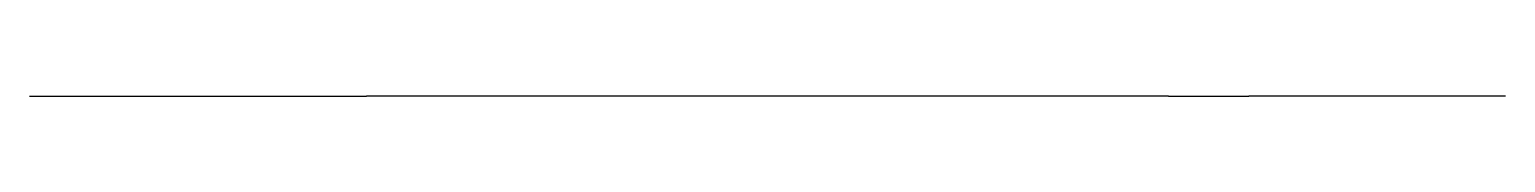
# Model space of a CAD drawing. Header units: millimetres. Extents: x 1100.8 to 1192.8, y 0 to 0.
import ezdxf

# ---------------------------------------------------------------- set-up
doc = ezdxf.new("R2010")
doc.units = ezdxf.units.MM

msp = doc.modelspace()

# ---------------------------------------------------------------- linework, layer by layer
at = {"extrusion": (0, -1, 0)}
for p, q in [((1100.791, 0, 222.08), (1100.791, 0, 230.08)), ((1100.791, 0, 230.08), (1116.791, 0, 262.08)), ((1116.791, 0, 262.08), (1121.791, 0, 262.08)), ((1171.791, 0, 262.08), (1176.791, 0, 262.08)), ((1192.791, 0, 230.08), (1176.791, 0, 262.08)), ((1192.791, 0, 222.08), (1192.791, 0, 230.08))]:
    msp.add_line(p, q, dxfattribs=at)
for points in [[(1131.791, 292.08), (1121.791, 292.08), (1121.791, 262.08)], [(1171.791, 262.08), (1171.791, 292.08), (1161.791, 292.08)]]:
    msp.add_lwpolyline(points, dxfattribs=at)
msp.add_arc((1146.791, 292.08), 15, 0, 180, dxfattribs=at)

doc.saveas('drawing.dxf')
